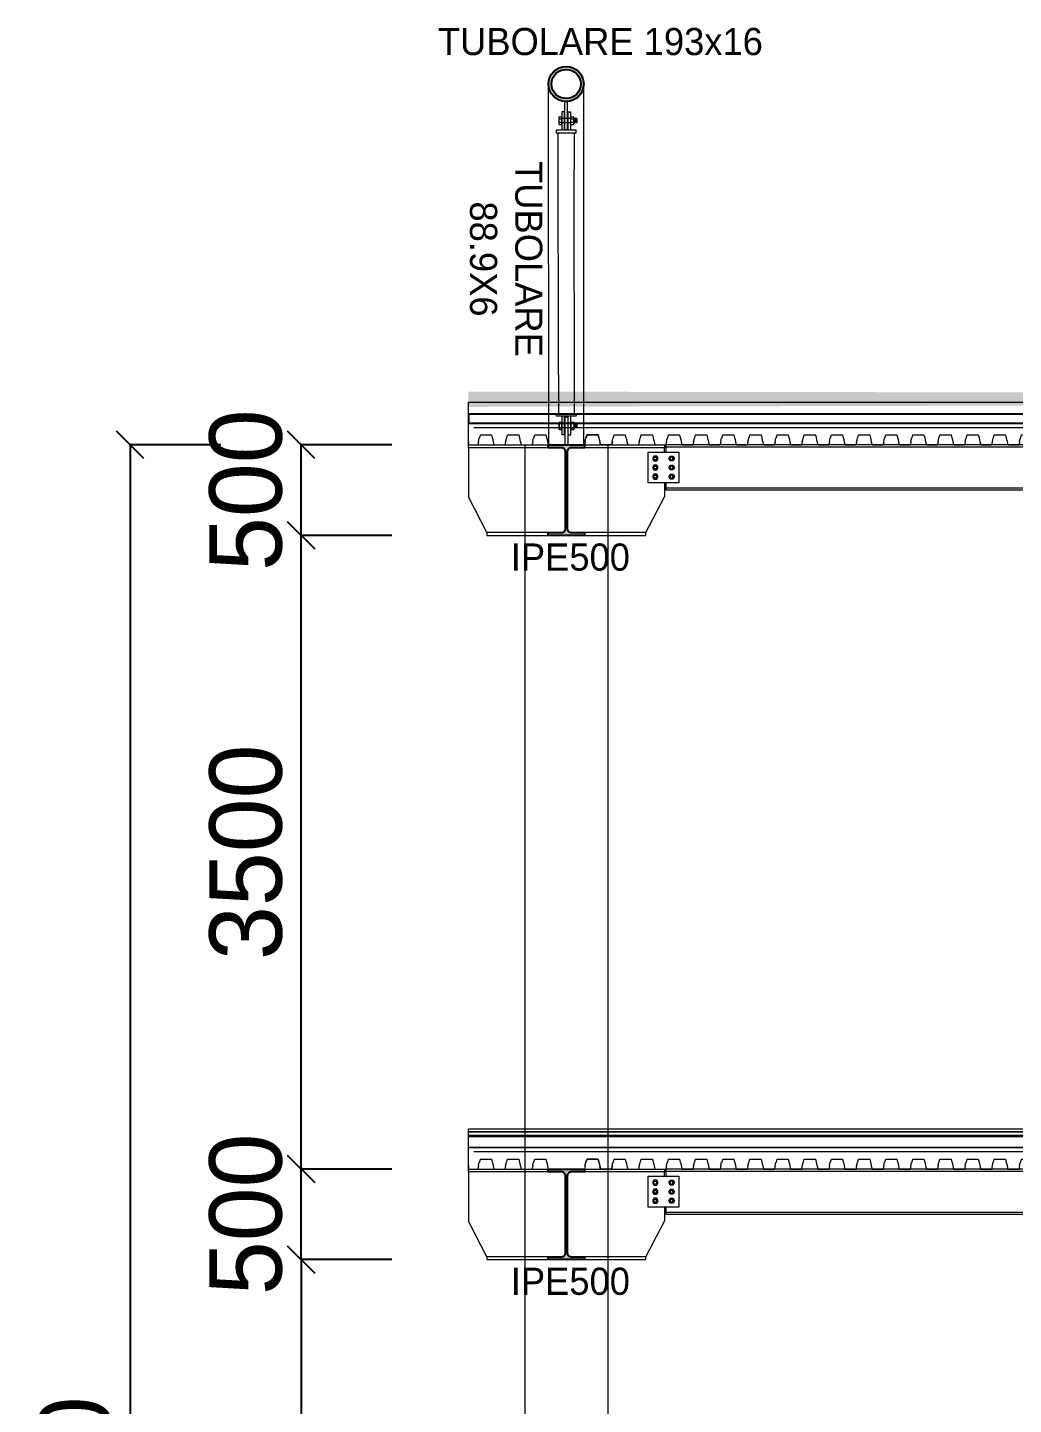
# Model space of a CAD drawing. Header units: millimetres. Extents: x -6949 to 549764, y -83146 to 127128.
# Drawn here: x 262649 to 268094, y 69243 to 76849 of the extents above; entities that cross this region are included whole.
import ezdxf

# ---------------------------------------------------------------- set-up
doc = ezdxf.new("R2010")
doc.units = ezdxf.units.MM
for name, color, linetype, lineweight in [('armatura', 1, 'Continuous', 15), ('bulloni', 5, 'Continuous', 9), ('fonda', 7, 'Continuous', 18), ('Layer4', 7, 'Continuous', 15), ('piastra', 6, 'Continuous', 18), ('S-BEAM', 5, 'Continuous', 18), ('S-COLS', 7, 'Continuous', 18), ('S-FSTN', 7, 'Continuous', 18), ('SEZIONI acciaio - Steel sections', 7, 'Continuous', 25), ('solaio2', 7, 'Continuous', 9)]:
    doc.layers.add(name, color=color, linetype=linetype, lineweight=lineweight)
doc.layers.add('quote', color=7, linetype='Continuous', lineweight=5, true_color=0x383838)
doc.styles.get("Standard").update_dxf_attribs({"font": ''})
doc.styles.get('Standard').set_extended_font_data('Bahnschrift Light')
doc.dimstyles.new('Q 1_150', dxfattribs={"dimtxt": 400, "dimasz": 150, "dimexe": 0.18, "dimexo": 0.0625, "dimgap": 100, "dimtad": 2, "dimdec": 0, "dimzin": 0, "dimdsep": 46, "dimtxsty": 'Standard', "dimblk": 'OBLIQUE', "dimcen": 0, "dimadec": 0, "dimazin": 0, "dimtfac": 1, "dimtdec": 0, "dimtofl": 0, "dimtmove": 1, "dimatfit": 3, "dimfxl": 500, "dimfxlon": 1, "dimtolj": 1, "dimtzin": 0, "dimarcsym": 1})

# ---------------------------------------------------------------- blocks, each defined once
blk = doc.blocks.new('*U391')
at = {"layer": 'bulloni'}
blk.add_lwpolyline([(-15.6, 0), (-7.8, -13.5), (7.8, -13.5), (15.6, 0), (7.8, 13.5), (-7.8, 13.5)], close=True, dxfattribs=at)
for radius in [9, 7.88]:
    blk.add_circle((0, 0), radius, dxfattribs=at)
blk = doc.blocks.new('*U392')
at = {"color": 0, "linetype": 'ByBlock', "lineweight": -2, "transparency": 16777216}
for p in [(0, 0), (0, -50), (0, -100)]:
    blk.add_blockref('*U391', p, dxfattribs=at)
blk = doc.blocks.new('*U389')
at = {"layer": 'bulloni'}
blk.add_lwpolyline([(-15.6, 0), (-7.8, -13.5), (7.8, -13.5), (15.6, 0), (7.8, 13.5), (-7.8, 13.5)], close=True, dxfattribs=at)
for radius in [9, 7.88]:
    blk.add_circle((0, 0), radius, dxfattribs=at)
blk = doc.blocks.new('*U390')
at = {"color": 0, "linetype": 'ByBlock', "lineweight": -2, "transparency": 16777216}
for p in [(0, 0), (0, -50), (0, -100)]:
    blk.add_blockref('*U389', p, dxfattribs=at)
blk = doc.blocks.new('*U451')
at = {"layer": 'bulloni'}
blk.add_lwpolyline([(-15.6, 0), (-7.8, -13.5), (7.8, -13.5), (15.6, 0), (7.8, 13.5), (-7.8, 13.5)], close=True, dxfattribs=at)
for radius in [9, 7.88]:
    blk.add_circle((0, 0), radius, dxfattribs=at)
blk = doc.blocks.new('*U452')
at = {"color": 0, "linetype": 'ByBlock', "lineweight": -2, "transparency": 16777216}
for p in [(0, 0), (0, -50), (0, -100)]:
    blk.add_blockref('*U451', p, dxfattribs=at)
blk = doc.blocks.new('*U449')
at = {"layer": 'bulloni'}
blk.add_lwpolyline([(-15.6, 0), (-7.8, -13.5), (7.8, -13.5), (15.6, 0), (7.8, 13.5), (-7.8, 13.5)], close=True, dxfattribs=at)
for radius in [9, 7.88]:
    blk.add_circle((0, 0), radius, dxfattribs=at)
blk = doc.blocks.new('*U450')
at = {"color": 0, "linetype": 'ByBlock', "lineweight": -2, "transparency": 16777216}
for p in [(0, 0), (0, -50), (0, -100)]:
    blk.add_blockref('*U449', p, dxfattribs=at)
blk = doc.blocks.new('*U489')
at = {"layer": 'Layer4'}
for points in [[(-109.7, 11.3), (-105.8, 27.5), (-44.2, 27.5), (-40.3, 11.3)], [(-35.1, -10), (-33.5, -8.6), (-35.8, 1.1), (-38.2, 10.8), (-40.3, 11.3)], [(35.1, -10), (33.5, -8.6), (35.8, 1.1), (38.2, 10.8), (40.3, 11.3)], [(40.3, 11.3), (44.2, 27.5), (105.8, 27.5), (109.7, 11.3)], [(-35.1, -10), (-30.7, -27.5), (30.7, -27.5), (35.1, -10)]]:
    blk.add_lwpolyline(points, dxfattribs=at)
blk = doc.blocks.new('*U490')
at = {"layer": 'fonda', "color": 0, "linetype": 'ByBlock', "lineweight": -2, "transparency": 16777216}
for p in [(0, 0), (150, 0), (300, 0), (450, 0), (600, 0), (750, 0), (900, 0), (1050, 0), (1200, 0), (1350, 0), (1500, 0), (1650, 0), (1800, 0), (1950, 0), (2100, 0), (2250, 0)]:
    blk.add_blockref('*U489', p, dxfattribs=at)
blk = doc.blocks.new('*U491')
at = {"layer": 'Layer4'}
for points in [[(-109.7, 11.3), (-105.8, 27.5), (-44.2, 27.5), (-40.3, 11.3)], [(-35.1, -10), (-33.5, -8.6), (-35.8, 1.1), (-38.2, 10.8), (-40.3, 11.3)], [(35.1, -10), (33.5, -8.6), (35.8, 1.1), (38.2, 10.8), (40.3, 11.3)], [(40.3, 11.3), (44.2, 27.5), (105.8, 27.5), (109.7, 11.3)], [(-35.1, -10), (-30.7, -27.5), (30.7, -27.5), (35.1, -10)]]:
    blk.add_lwpolyline(points, dxfattribs=at)
blk = doc.blocks.new('*U492')
at = {"layer": 'fonda', "color": 0, "linetype": 'ByBlock', "lineweight": -2, "transparency": 16777216}
for p in [(0, 0), (150, 0), (300, 0), (450, 0), (600, 0), (750, 0), (900, 0), (1050, 0), (1200, 0), (1350, 0), (1500, 0), (1650, 0), (1800, 0), (1950, 0), (2100, 0), (2250, 0)]:
    blk.add_blockref('*U491', p, dxfattribs=at)
blk = doc.blocks.new('_Oblique')
at = {"color": 0, "linetype": 'ByBlock', "lineweight": -2}
blk.add_line((-0.5, -0.5), (0.5, 0.5), dxfattribs=at)
blk = doc.blocks.new('*D1077')
at = {"layer": 'Defpoints', "color": 0, "transparency": 16777216}
for p in [(264160.2, 74043.4), (265083.8, 74043.4), (265083.8, 70543.4)]:
    blk.add_point(p, dxfattribs=at)
at = {"layer": 'quote', "color": 0, "lineweight": -2, "transparency": 16777216}
for p, q in [((264660.2, 74043.4), (264160, 74043.4)), ((264160.2, 70543.4), (264160.2, 74043.4)), ((264660.2, 70543.4), (264160, 70543.4))]:
    blk.add_line(p, q, dxfattribs=at)
at = {"layer": 'quote', "color": 0, "lineweight": -2, "transparency": 16777216, "xscale": 150, "yscale": 150, "zscale": 150}
for p, rotation in [((264160.2, 74043.4), 90), ((264160.2, 70543.4), 270)]:
    blk.add_blockref('_Oblique', p, dxfattribs=dict(at, rotation=rotation))
at = {"layer": 'quote', "color": 0, "transparency": 16777216, "insert": (263855.6, 72293.4), "char_height": 400, "attachment_point": 5, "rotation": 90}
blk.add_mtext('\\A1;3500', dxfattribs=at)
blk = doc.blocks.new('*D1078')
at = {"layer": 'Defpoints', "color": 0, "transparency": 16777216}
for p in [(265185.4, 70043.4), (264160.2, 66540.6), (265083.8, 66540.6)]:
    blk.add_point(p, dxfattribs=at)
at = {"layer": 'quote', "color": 0, "lineweight": -2, "transparency": 16777216}
for p, q in [((264660.2, 70043.4), (264160, 70043.4)), ((264160.2, 70043.4), (264160.2, 66540.6)), ((264660.2, 66540.6), (264160, 66540.6))]:
    blk.add_line(p, q, dxfattribs=at)
at = {"layer": 'quote', "color": 0, "lineweight": -2, "transparency": 16777216, "xscale": 150, "yscale": 150, "zscale": 150}
for p, rotation in [((264160.2, 70043.4), 90), ((264160.2, 66540.6), 270)]:
    blk.add_blockref('_Oblique', p, dxfattribs=dict(at, rotation=rotation))
at = {"layer": 'quote', "color": 0, "transparency": 16777216, "insert": (263855.6, 68292), "char_height": 400, "attachment_point": 5, "rotation": 90}
blk.add_mtext('\\A1;3500', dxfattribs=at)
blk = doc.blocks.new('*D1079')
at = {"layer": 'Defpoints', "color": 0, "transparency": 16777216}
for p in [(264159.8, 74543.4), (265083.8, 74543.4), (265185.4, 74043.4)]:
    blk.add_point(p, dxfattribs=at)
at = {"layer": 'quote', "color": 0, "lineweight": -2, "transparency": 16777216}
for p, q in [((264659.8, 74543.4), (264159.6, 74543.4)), ((264159.8, 74043.4), (264159.8, 74543.4)), ((264659.8, 74043.4), (264159.6, 74043.4))]:
    blk.add_line(p, q, dxfattribs=at)
at = {"layer": 'quote', "color": 0, "lineweight": -2, "transparency": 16777216, "xscale": 150, "yscale": 150, "zscale": 150}
for p, rotation in [((264159.8, 74543.4), 90), ((264159.8, 74043.4), 270)]:
    blk.add_blockref('_Oblique', p, dxfattribs=dict(at, rotation=rotation))
at = {"layer": 'quote', "color": 0, "transparency": 16777216, "insert": (263855.2, 74293.4), "char_height": 400, "attachment_point": 5, "rotation": 90}
blk.add_mtext('\\A1;500', dxfattribs=at)
blk = doc.blocks.new('*D1074')
at = {"layer": 'Defpoints', "color": 0, "transparency": 16777216}
for p in [(264159.8, 70543.4), (265083.8, 70543.4), (265185.4, 70043.4)]:
    blk.add_point(p, dxfattribs=at)
at = {"layer": 'quote', "color": 0, "lineweight": -2, "transparency": 16777216}
for p, q in [((264659.8, 70543.4), (264159.6, 70543.4)), ((264159.8, 70043.4), (264159.8, 70543.4)), ((264659.8, 70043.4), (264159.6, 70043.4))]:
    blk.add_line(p, q, dxfattribs=at)
at = {"layer": 'quote', "color": 0, "lineweight": -2, "transparency": 16777216, "xscale": 150, "yscale": 150, "zscale": 150}
for p, rotation in [((264159.8, 70543.4), 90), ((264159.8, 70043.4), 270)]:
    blk.add_blockref('_Oblique', p, dxfattribs=dict(at, rotation=rotation))
at = {"layer": 'quote', "color": 0, "transparency": 16777216, "insert": (263854.9, 70293.4), "char_height": 400, "attachment_point": 5, "rotation": 90}
blk.add_mtext('\\A1;500', dxfattribs=at)
blk = doc.blocks.new('*U1689')
at = {"layer": 'quote', "true_color": 0xc7c8ca}
h = blk.add_hatch(color=9, dxfattribs=at)
h.dxf.hatch_style = 1
h.paths.add_polyline_path([(100, 500), (38.5, 500), (-100, 500), (-100, 484), (-26.1, 484, -0.414214), (-5.1, 463), (-5.1, 37, -0.414214), (-26.1, 16), (-100, 16), (-100, 0), (100, 0), (100, 16), (26.1, 16, -0.414214), (5.1, 37), (5.1, 463, -0.414214), (26.1, 484), (100, 484)])
blk = doc.blocks.new('*U1690')
at = {"layer": 'quote', "color": 0, "linetype": 'ByBlock', "lineweight": -2, "transparency": 16777216}
for p in [(0, 0), (0, -4000)]:
    blk.add_blockref('*U1689', p, dxfattribs=at)
blk = doc.blocks.new('*D2183')
at = {"layer": 'Defpoints', "color": 0, "transparency": 16777216}
for p in [(265083.8, 74543.4), (263215.6, 62543.4), (264410.1, 62543.4)]:
    blk.add_point(p, dxfattribs=at)
at = {"layer": 'quote', "color": 0, "lineweight": -2, "transparency": 16777216}
for p, q in [((263715.6, 74543.4), (263215.4, 74543.4)), ((263215.6, 74543.4), (263215.6, 62543.4)), ((263715.6, 62543.4), (263215.4, 62543.4))]:
    blk.add_line(p, q, dxfattribs=at)
at = {"layer": 'quote', "color": 0, "lineweight": -2, "transparency": 16777216, "xscale": 150, "yscale": 150, "zscale": 150}
for p, rotation in [((263215.6, 74543.4), 90), ((263215.6, 62543.4), 270)]:
    blk.add_blockref('_Oblique', p, dxfattribs=dict(at, rotation=rotation))
at = {"layer": 'quote', "color": 0, "transparency": 16777216, "insert": (262911, 68543.4), "char_height": 400, "attachment_point": 5, "rotation": 90}
blk.add_mtext('\\A1;12000', dxfattribs=at)

msp = doc.modelspace()

# ---------------------------------------------------------------- hatches: boundary and pattern name
at = {"lineweight": 9}
h = msp.add_hatch(dxfattribs=at)
h.set_pattern_fill('GRAVEL', color=0, scale=2)
h.set_pattern_definition([(228.0127875, (-37933.751, 50.8), (-406.40000003, -457.19999997), [6.834429, -676.609673]), (184.969741, (-37938.323, 45.72), (609.599999759, 50.800002894), [11.728094, -1161.080978]), (132.5104471, (-37950.007, 44.704), (508.000000215, -558.799999805), [8.26963, -818.694456]), (267.273689, (-37969.819, 32.004), (50.800000106, 1015.999999995), [10.68009, -1057.3287485]), (292.8336542, (-37970.327, 21.336), (-254.000000021, 609.599999991), [10.472674, -1036.796155]), (357.273689, (-37966.263, 11.684), (-1015.999999995, 50.800000106), [10.68009, -1057.3287485]), (37.6942405, (-37955.595, 11.176), (-660.399999971, -508.000000038), [14.123873, -1398.262306]), (72.2553284, (-37944.419, 19.812), (355.600000096, 1117.59999997), [13.33439, -1320.105132]), (121.4295656, (-37940.355, 32.512), (-406.400000058, 660.399999965), [10.71626, -1060.910914]), (175.2363583, (-37945.943, 41.656), (558.79999999, -50.80000009), [12.234266, -599.478739]), (222.3974378, (-37958.135, 42.672), (-609.5999999805, -558.800000021), [15.821558, -1566.33545]), (138.8140748, (-37919.527, 31.496), (-355.59999998, 304.800000025), [5.400091, -534.6113165]), (171.4692344, (-37923.591, 35.052), (660.400000018, -101.599999885), [10.27364, -1017.09278]), (225, (-37933.75, 36.576), (-7e-15, -50.8), [7.184187, -64.657862]), (203.1985905, (-37937.307, 42.672), (254, 101.59999998), [3.868826, -383.012447]), (291.8014095, (-37940.863, 41.148), (-50.8, 152.4), [5.471312, -268.09506]), (30.9637565, (-37938.831, 36.068), (152.4, 101.6), [8.886393, -287.325963]), (161.565051, (-37931.211, 40.64), (101.6, -50.8), [6.425743, -154.217962]), (16.3895403, (-37970.327, 41.148), (508, 152.4), [9.00176, -891.1765335]), (70.346176, (-37961.691, 43.688), (-203.20000002, -558.799999993), [7.551979, -747.6443136]), (293.1985905, (-37931.211, 50.8), (-101.59999998, 254.00000001), [7.737602, -379.143672]), (343.6104597, (-37928.163, 43.688), (-508.00000001, 152.399999964), [9.00176, -891.1765335]), (339.4439548, (-37970.327, 9.652), (-254, 101.6), [8.680704, -425.354686]), (294.7751406, (-37962.199, 6.604), (-254.000000302, 558.799999863), [7.273442, -720.071868]), (66.8014095, (-37930.703, 0), (101.59999998, 254), [7.737602, -379.143672]), (17.3540246, (-37927.655, 7.112), (-660.399999987, -203.200000043), [8.515655, -843.04752]), (69.4439548, (-37955.595, 0), (-101.6, -254), [4.340352, -429.695038]), (101.3099325, (-37933.751, 0), (-50.8, 203.2), [2.590292, -256.439899]), (165.9637565, (-37934.259, 2.54), (152.4, -50.8), [10.472674, -198.981092]), (186.009006, (-37944.419, 5.08), (507.999999997, 50.800000027), [9.70534, -960.827297]), (303.6900675, (-37938.831, 31.496), (-50.8, 101.6), [7.326478, -175.835527]), (353.1572266, (-37934.767, 25.4), (863.600000005, -101.599999955), [12.791135, -1266.320181]), (60.9453959, (-37922.067, 23.876), (-203.200000006, -355.6), [5.230165, -517.787846]), (90, (-37919.527, 28.45), (-50.8, 50.8), [3.048, -47.752]), (120.2564372, (-37945.435, 6.604), (203.199999975, -355.600000014), [7.057339, -698.6788155]), (48.0127875, (-37948.991, 12.7), (406.400000034, 457.19999997), [13.668858, -669.775244]), (0, (-37939.847, 22.86), (50.8, 50.8), [13.208, -37.592]), (325.3048465, (-37926.639, 22.86), (508.000000192, -355.599999725), [8.032191, -795.1863345]), (254.054604, (-37920.035, 18.288), (-50.8, -203.2), [7.396582, -362.433001]), (207.64597536, (-37922.067, 11.176), (-965.200000035, -507.999999933), [12.042902, -1192.2492885]), (175.42607874, (-37932.735, 5.588), (-660.4, 50.8), [12.740589, -1261.316929])])
h.paths.add_polyline_path([(266165.8, 74834.2), (266165.8, 74779.5), (273665.8, 74779.5), (273665.8, 74834.2)])
at = {"layer": 'fonda', "true_color": 0xc7c8ca}
h = msp.add_hatch(dxfattribs=at)
h.set_pattern_fill('GRAVEL', color=9, scale=2)
h.set_pattern_definition([(228.0127875, (-43933.751, 50.8), (-406.40000003, -457.19999997), [6.834429, -676.609673]), (184.969741, (-43938.323, 45.72), (609.599999759, 50.800002894), [11.728094, -1161.080978]), (132.5104471, (-43950.007, 44.704), (508.000000215, -558.799999805), [8.26963, -818.694456]), (267.273689, (-43969.819, 32.004), (50.800000106, 1015.999999995), [10.68009, -1057.3287485]), (292.8336542, (-43970.327, 21.336), (-254.000000021, 609.599999991), [10.472674, -1036.796155]), (357.273689, (-43966.263, 11.684), (-1015.999999995, 50.800000106), [10.68009, -1057.3287485]), (37.6942405, (-43955.595, 11.176), (-660.399999971, -508.000000038), [14.123873, -1398.262306]), (72.2553284, (-43944.419, 19.812), (355.600000096, 1117.59999997), [13.33439, -1320.105132]), (121.4295656, (-43940.355, 32.512), (-406.400000058, 660.399999965), [10.71626, -1060.910914]), (175.2363583, (-43945.943, 41.656), (558.79999999, -50.80000009), [12.234266, -599.478739]), (222.3974378, (-43958.135, 42.672), (-609.5999999805, -558.800000021), [15.821558, -1566.33545]), (138.8140748, (-43919.527, 31.496), (-355.59999998, 304.800000025), [5.400091, -534.6113165]), (171.4692344, (-43923.591, 35.052), (660.400000018, -101.599999885), [10.27364, -1017.09278]), (225, (-43933.75, 36.576), (-7e-15, -50.8), [7.184187, -64.657862]), (203.1985905, (-43937.307, 42.672), (254, 101.59999998), [3.868826, -383.012447]), (291.8014095, (-43940.863, 41.148), (-50.8, 152.4), [5.471312, -268.09506]), (30.9637565, (-43938.831, 36.068), (152.4, 101.6), [8.886393, -287.325963]), (161.565051, (-43931.211, 40.64), (101.6, -50.8), [6.425743, -154.217962]), (16.3895403, (-43970.327, 41.148), (508, 152.4), [9.00176, -891.1765335]), (70.346176, (-43961.691, 43.688), (-203.20000002, -558.799999993), [7.551979, -747.6443136]), (293.1985905, (-43931.211, 50.8), (-101.59999998, 254.00000001), [7.737602, -379.143672]), (343.6104597, (-43928.163, 43.688), (-508.00000001, 152.399999964), [9.00176, -891.1765335]), (339.4439548, (-43970.327, 9.652), (-254, 101.6), [8.680704, -425.354686]), (294.7751406, (-43962.199, 6.604), (-254.000000302, 558.799999863), [7.273442, -720.071868]), (66.8014095, (-43930.703, 0), (101.59999998, 254), [7.737602, -379.143672]), (17.3540246, (-43927.655, 7.112), (-660.399999987, -203.200000043), [8.515655, -843.04752]), (69.4439548, (-43955.595, 0), (-101.6, -254), [4.340352, -429.695038]), (101.3099325, (-43933.751, 0), (-50.8, 203.2), [2.590292, -256.439899]), (165.9637565, (-43934.259, 2.54), (152.4, -50.8), [10.472674, -198.981092]), (186.009006, (-43944.419, 5.08), (507.999999997, 50.800000027), [9.70534, -960.827297]), (303.6900675, (-43938.831, 31.496), (-50.8, 101.6), [7.326478, -175.835527]), (353.1572266, (-43934.767, 25.4), (863.600000005, -101.599999955), [12.791135, -1266.320181]), (60.9453959, (-43922.067, 23.876), (-203.200000006, -355.6), [5.230165, -517.787846]), (90, (-43919.527, 28.45), (-50.8, 50.8), [3.048, -47.752]), (120.2564372, (-43945.435, 6.604), (203.199999975, -355.600000014), [7.057339, -698.6788155]), (48.0127875, (-43948.991, 12.7), (406.400000034, 457.19999997), [13.668858, -669.775244]), (0, (-43939.847, 22.86), (50.8, 50.8), [13.208, -37.592]), (325.3048465, (-43926.639, 22.86), (508.000000192, -355.599999725), [8.032191, -795.1863345]), (254.054604, (-43920.035, 18.288), (-50.8, -203.2), [7.396582, -362.433001]), (207.64597536, (-43922.067, 11.176), (-965.200000035, -507.999999933), [12.042902, -1192.2492885]), (175.42607874, (-43932.735, 5.588), (-660.4, 50.8), [12.740589, -1261.316929])])
h.paths.add_polyline_path([(265083.8, 74837.7), (265083.8, 74783), (267665.8, 74779.5), (267665.8, 74834.2)])
at = {"layer": 'quote', "true_color": 0xc7c8ca}
h = msp.add_hatch(color=9, dxfattribs=at)
h.dxf.hatch_style = 1
h.paths.add_polyline_path([(265704.3, 76536.8, 1), (265542.6, 76536.8, 1)], flags=16)
h.paths.add_polyline_path([(265526.6, 76538.3), (265526.6, 76535.1, 0.988899), (265720.2, 76536.3), (265720.2, 76537.3, 0.989475)])
at = {"layer": 'S-FSTN', "true_color": 0xc7c8ca}
h = msp.add_hatch(dxfattribs=at)
h.set_pattern_fill('GRAVEL', color=9, scale=2.8, angle=53)
h.paths.add_polyline_path([(282624.8, 74793.4), (300165.1, 74753.4), (300763.1, 74753.4), (300763.1, 74813.4), (265083.2, 74813.4), (265083.9, 74753.4)])

# ---------------------------------------------------------------- linework, layer by layer
msp.add_line((300165.8, 74713.4), (265083.8, 74713.4))
at = {"color": 0, "lineweight": 9}
for points in [[(265083.8, 74779.5), (303665.8, 74779.5), (303665.8, 74713.4), (265083.8, 74713.4)], [(265083.8, 70764.8), (303665.8, 70764.8), (303665.8, 70748.4), (265083.8, 70748.4)], [(265083.8, 70748.4), (303665.8, 70748.4), (303665.8, 70728.4), (265083.8, 70728.4)]]:
    msp.add_lwpolyline(points, close=True, dxfattribs=at)
msp.add_lwpolyline([(303665.8, 74713.4), (265083.8, 74713.4), (265083.8, 74663.4), (303665.8, 74663.4)], close=True)
msp.add_lwpolyline([(265619.8, 74543.4), (265629.8, 74543.4)])
msp.add_lwpolyline([(265083.8, 70663.4), (265083.8, 70723.4), (303665.8, 70723.4), (303665.8, 70663.4), (265083.8, 70663.4)], dxfattribs=at)
at = {"layer": 'armatura'}
for points in [[(265113.8, 74640.4), (303644.1, 74640.4)], [(265113.8, 70640.4), (303644.1, 70640.4)]]:
    msp.add_lwpolyline(points, dxfattribs=at)
at = {"layer": 'bulloni'}
for p, q in [((265583.1, 76352.7), (265584.7, 76355.2)), ((265583.1, 76352.7), (265583.1, 76316.2)), ((265583.1, 76316.2), (265584.7, 76313.7)), ((265584.7, 76355.2), (265597.4, 76355.2)), ((265584.7, 76344.8), (265597.4, 76344.8)), ((265597.4, 76324), (265584.7, 76324)), ((265584.7, 76313.7), (265597.4, 76313.7)), ((265597.4, 76355.2), (265597.4, 76313.7)), ((265597.4, 76351.1), (265598.1, 76351.1)), ((265597.4, 76317.8), (265598.1, 76317.8)), ((265598.1, 76351.1), (265598.1, 76317.8)), ((265647.4, 76346.4), (265599.4, 76346.4)), ((265647.4, 76322.4), (265599.4, 76322.4)), ((265647.4, 76352.7), (265649.1, 76355.2)), ((265647.4, 76352.7), (265647.4, 76316.2)), ((265647.4, 76316.2), (265649.1, 76313.7)), ((265649.1, 76355.2), (265664.7, 76355.2)), ((265649.1, 76344.8), (265664.7, 76344.8)), ((265664.7, 76324), (265649.1, 76324)), ((265649.1, 76313.7), (265664.7, 76313.7)), ((265666.4, 76352.7), (265664.7, 76355.2)), ((265666.4, 76316.2), (265664.7, 76313.7)), ((265666.4, 76352.7), (265666.4, 76316.2)), ((265681.7, 76346.4), (265666.4, 76346.4)), ((265681.7, 76322.4), (265666.4, 76322.4)), ((265669, 76325.8), (265668, 76343.1)), ((265672.2, 76327.8), (265671.4, 76341.1)), ((265675.6, 76325.8), (265674.7, 76343.1)), ((265678.9, 76327.8), (265678.1, 76341.1)), ((265681.7, 76346.4), (265683.1, 76345.1)), ((265681.7, 76346.4), (265681.7, 76322.4)), ((265683.1, 76323.8), (265681.7, 76322.4)), ((265683.1, 76345.1), (265683.1, 76323.8)), ((265584.5, 74667.2), (265586.1, 74669.7)), ((265584.5, 74630.6), (265584.5, 74667.2)), ((265584.5, 74630.6), (265586.1, 74628.1)), ((265586.1, 74669.7), (265598.8, 74669.7)), ((265598.8, 74659.3), (265586.1, 74659.3)), ((265586.1, 74638.5), (265598.8, 74638.5)), ((265586.1, 74628.1), (265598.8, 74628.1)), ((265598.8, 74628.1), (265598.8, 74669.7)), ((265598.8, 74665.6), (265599.5, 74665.6)), ((265598.8, 74632.2), (265599.5, 74632.2)), ((265599.5, 74632.2), (265599.5, 74665.6)), ((265648.8, 74660.9), (265600.8, 74660.9)), ((265648.8, 74636.9), (265600.8, 74636.9)), ((265648.8, 74667.2), (265650.5, 74669.7)), ((265648.8, 74630.6), (265648.8, 74667.2)), ((265648.8, 74630.6), (265650.5, 74628.1)), ((265650.5, 74669.7), (265666.1, 74669.7)), ((265666.1, 74659.3), (265650.5, 74659.3)), ((265650.5, 74638.5), (265666.1, 74638.5)), ((265650.5, 74628.1), (265666.1, 74628.1)), ((265667.8, 74667.2), (265666.1, 74669.7)), ((265667.8, 74630.6), (265666.1, 74628.1)), ((265667.8, 74630.6), (265667.8, 74667.2)), ((265683.1, 74660.9), (265667.8, 74660.9)), ((265683.1, 74636.9), (265667.8, 74636.9)), ((265670.4, 74657.6), (265669.4, 74640.2)), ((265673.6, 74655.6), (265672.8, 74642.2)), ((265677, 74657.6), (265676.1, 74640.2)), ((265680.3, 74655.6), (265679.5, 74642.2)), ((265683.1, 74636.9), (265683.1, 74660.9)), ((265684.5, 74638.2), (265684.5, 74659.6))]:
    msp.add_line(p, q, dxfattribs=at)
for centre, radius, start, end in [((265592, 76350), 8.9, 144.26215, 215.73785), ((265616.1, 76334.4), 33.1, 161.68582, 198.31418), ((265592, 76318.8), 8.9, 144.26215, 215.73785), ((265599.4, 76347.8), 1.33, 180, 270), ((265599.4, 76321.1), 1.33, 90, 180), ((265656.3, 76350), 8.9, 144.26215, 215.73785), ((265680.5, 76334.4), 33.1, 161.68582, 198.31418), ((265656.3, 76318.8), 8.9, 144.26215, 215.73785), ((265657.5, 76350), 8.9, 324.26215, 35.73785), ((265633.3, 76334.4), 33.1, 341.68582, 18.31418), ((265657.5, 76318.8), 8.9, 324.26215, 35.73785), ((265593.4, 74664.5), 8.9, 144.26215, 215.73785), ((265617.5, 74648.9), 33.1, 161.68582, 198.31418), ((265593.4, 74633.3), 8.9, 144.26215, 215.73785), ((265600.8, 74662.2), 1.33, 180, 270), ((265600.8, 74635.6), 1.33, 90, 180), ((265657.7, 74664.5), 8.9, 144.26215, 215.73785), ((265681.9, 74648.9), 33.1, 161.68582, 198.31418), ((265657.7, 74633.3), 8.9, 144.26215, 215.73785), ((265658.9, 74664.5), 8.9, 324.26215, 35.73785), ((265634.7, 74648.9), 33.1, 341.68582, 18.31418), ((265658.9, 74633.3), 8.9, 324.26215, 35.73785)]:
    msp.add_arc(centre, radius, start, end, dxfattribs=at)
at = {"layer": 'Layer4'}
for points in [[(265083.8, 74561), (265083.8, 74543.4), (265136.3, 74543.4), (265140.6, 74561)], [(265140.6, 74561), (265139, 74562.3), (265141.4, 74572), (265143.8, 74581.7), (265145.8, 74582.2)], [(265145.8, 74582.2), (265149.8, 74598.4), (265211.3, 74598.4), (265215.3, 74582.2)], [(265145.8, 74582.2), (265149.8, 74598.4), (265211.3, 74598.4), (265215.3, 74582.2)], [(265220.5, 74561), (265222.1, 74562.3), (265219.7, 74572), (265217.3, 74581.7), (265215.3, 74582.2)], [(265220.5, 74561), (265224.8, 74543.4), (265286.3, 74543.4), (265290.6, 74561)], [(265290.6, 74561), (265289, 74562.3), (265291.4, 74572), (265293.8, 74581.7), (265295.8, 74582.2)], [(265295.8, 74582.2), (265299.8, 74598.4), (265361.3, 74598.4), (265365.3, 74582.2)], [(265295.8, 74582.2), (265299.8, 74598.4), (265361.3, 74598.4), (265365.3, 74582.2)], [(265370.5, 74561), (265372.1, 74562.3), (265369.7, 74572), (265367.3, 74581.7), (265365.3, 74582.2)], [(265370.5, 74561), (265374.8, 74543.4), (265436.3, 74543.4), (265440.6, 74561)], [(265370.5, 74561), (265374.8, 74543.4), (265436.3, 74543.4), (265440.6, 74561)], [(265440.6, 74561), (265439, 74562.3), (265441.4, 74572), (265443.8, 74581.7), (265445.8, 74582.2)], [(265440.6, 74561), (265439, 74562.3), (265441.4, 74572), (265443.8, 74581.7), (265445.8, 74582.2)], [(265445.8, 74582.2), (265449.8, 74598.4), (265511.3, 74598.4), (265515.3, 74582.2)], [(265445.8, 74582.2), (265449.8, 74598.4), (265511.3, 74598.4), (265515.3, 74582.2)], [(265520.5, 74561), (265522.1, 74562.3), (265519.7, 74572), (265517.3, 74581.7), (265515.3, 74582.2)], [(265520.5, 74561), (265524.8, 74543.4), (265586.3, 74543.4), (265586.3, 74543.4)], [(265729.1, 74561), (265724.8, 74543.4), (265663.3, 74543.4), (265663.3, 74543.4)], [(265729.1, 74561), (265727.5, 74562.3), (265729.9, 74572), (265732.3, 74581.7), (265734.3, 74582.2)], [(265803.8, 74582.2), (265799.8, 74598.4), (265738.3, 74598.4), (265734.3, 74582.2)], [(265809, 74561), (265810.6, 74562.3), (265808.2, 74572), (265805.8, 74581.7), (265803.8, 74582.2)], [(265879.1, 74561), (265874.8, 74543.4), (265813.3, 74543.4), (265809, 74561)], [(265140.6, 70561), (265139, 70562.3), (265141.4, 70572), (265143.8, 70581.7), (265145.8, 70582.2)], [(265145.8, 70582.2), (265149.8, 70598.4), (265211.3, 70598.4), (265215.3, 70582.2)], [(265145.8, 70582.2), (265149.8, 70598.4), (265211.3, 70598.4), (265215.3, 70582.2)], [(265220.5, 70561), (265222.1, 70562.3), (265219.7, 70572), (265217.3, 70581.7), (265215.3, 70582.2)], [(265290.6, 70561), (265289, 70562.3), (265291.4, 70572), (265293.8, 70581.7), (265295.8, 70582.2)], [(265295.8, 70582.2), (265299.8, 70598.4), (265361.3, 70598.4), (265365.3, 70582.2)], [(265295.8, 70582.2), (265299.8, 70598.4), (265361.3, 70598.4), (265365.3, 70582.2)], [(265370.5, 70561), (265372.1, 70562.3), (265369.7, 70572), (265367.3, 70581.7), (265365.3, 70582.2)], [(265440.6, 70561), (265439, 70562.3), (265441.4, 70572), (265443.8, 70581.7), (265445.8, 70582.2)], [(265440.6, 70561), (265439, 70562.3), (265441.4, 70572), (265443.8, 70581.7), (265445.8, 70582.2)], [(265445.8, 70582.2), (265449.8, 70598.4), (265511.3, 70598.4), (265515.3, 70582.2)], [(265445.8, 70582.2), (265449.8, 70598.4), (265511.3, 70598.4), (265515.3, 70582.2)], [(265520.5, 70561), (265522.1, 70562.3), (265519.7, 70572), (265517.3, 70581.7), (265515.3, 70582.2)], [(265729.1, 70561), (265727.5, 70562.3), (265729.9, 70572), (265732.3, 70581.7), (265734.3, 70582.2)], [(265803.8, 70582.2), (265799.8, 70598.4), (265738.3, 70598.4), (265734.3, 70582.2)], [(265809, 70561), (265810.6, 70562.3), (265808.2, 70572), (265805.8, 70581.7), (265803.8, 70582.2)], [(265083.8, 70561), (265083.8, 70543.4), (265136.3, 70543.4), (265140.6, 70561)], [(265220.5, 70561), (265224.8, 70543.4), (265286.3, 70543.4), (265290.6, 70561)], [(265370.5, 70561), (265374.8, 70543.4), (265436.3, 70543.4), (265440.6, 70561)], [(265370.5, 70561), (265374.8, 70543.4), (265436.3, 70543.4), (265440.6, 70561)], [(265520.5, 70561), (265524.8, 70543.4), (265586.3, 70543.4), (265586.3, 70543.4)], [(265729.1, 70561), (265724.8, 70543.4), (265663.3, 70543.4), (265663.3, 70543.4)], [(265879.1, 70561), (265874.8, 70543.4), (265813.3, 70543.4), (265809, 70561)]]:
    msp.add_lwpolyline(points, dxfattribs=at)
at = {"layer": 'piastra'}
for p, q in [((265083.8, 74527.4), (265083.8, 74503.4)), ((265083.8, 74503.4), (265083.8, 74256.1)), ((266165.8, 74503.4), (266165.8, 74527.4)), ((266165.8, 74333.4), (266165.8, 74256.1)), ((265185.4, 74059.4), (265083.8, 74256.1)), ((266064.2, 74059.4), (266165.8, 74256.1)), ((265083.8, 70527.4), (265083.8, 70503.4)), ((265083.8, 70503.4), (265083.8, 70256.1)), ((266165.8, 70503.4), (266165.8, 70527.4)), ((266165.8, 70333.4), (266165.8, 70256.1)), ((265185.4, 70059.4), (265083.8, 70256.1)), ((266064.2, 70059.4), (266165.8, 70256.1))]:
    msp.add_line(p, q, dxfattribs=at)
for points in [[(265615.4, 76285), (265615.4, 76439.9)], [(265615.4, 76439.9), (265631.4, 76439.9)], [(265631.4, 76285), (265631.4, 76439.9)], [(265613.4, 76383.8), (265599.4, 76383.8), (265599.4, 76281.8)], [(265613.4, 76383.9), (265613.4, 76383.9), (265613.4, 76281.8)], [(265633.4, 76383.9), (265633.4, 76383.9), (265633.4, 76281.8)], [(265633.4, 76383.8), (265647.4, 76383.8), (265647.4, 76281.8)], [(265615.4, 76285), (265631.4, 76285)], [(265614.8, 74599.5), (265600.8, 74599.5), (265600.8, 74701.6)], [(265614.8, 74599.4), (265614.8, 74599.4), (265614.8, 74701.6)], [(265616.8, 74698.4), (265616.8, 74543.4)], [(265616.8, 74698.4), (265632.8, 74698.4)], [(265632.8, 74698.4), (265632.8, 74543.4)], [(265634.8, 74599.4), (265634.8, 74599.4), (265634.8, 74701.6)], [(265634.8, 74599.5), (265648.8, 74599.5), (265648.8, 74701.6)], [(265598.7, 74527.4), (265083.8, 74527.4), (265083.8, 74543.4), (266165.8, 74543.4), (266165.8, 74527.4), (265650.9, 74527.4)], [(265616.8, 74543.4), (265632.8, 74543.4)], [(265598.7, 74059.4), (265185.4, 74059.4), (265185.4, 74043.4), (266064.2, 74043.4), (266064.2, 74059.4), (265650.9, 74059.4)], [(265598.7, 70527.4), (265083.8, 70527.4), (265083.8, 70543.4), (266165.8, 70543.4), (266165.8, 70527.4), (265650.9, 70527.4)], [(265598.7, 70059.4), (265185.4, 70059.4), (265185.4, 70043.4), (266064.2, 70043.4), (266064.2, 70059.4), (265650.9, 70059.4)]]:
    msp.add_lwpolyline(points, dxfattribs=at)
for points in [[(265569, 76281.8), (265569, 76267.8), (265677.9, 76267.8), (265677.9, 76281.8)], [(265570.4, 74701.6), (265570.4, 74715.6), (265679.3, 74715.6), (265679.3, 74701.6)], [(266075.8, 74503.4), (266245.8, 74503.4), (266245.8, 74333.4), (266075.8, 74333.4)], [(266075.8, 70503.4), (266245.8, 70503.4), (266245.8, 70333.4), (266075.8, 70333.4)]]:
    msp.add_lwpolyline(points, close=True, dxfattribs=at)
at = {"layer": 'S-BEAM'}
for p, q in [((265527.7, 74543.4), (265526.6, 76538.3)), ((265720.2, 74543.4), (265720.2, 76537.3)), ((272573.8, 74543.4), (266175.8, 74543.4)), ((266175.8, 74503.4), (266175.8, 74543.4)), ((272573.8, 74530.9), (266175.8, 74530.9)), ((266175.8, 74293.4), (266175.8, 74333.4)), ((266175.8, 74305.9), (272573.8, 74305.9)), ((272573.8, 74293.4), (266175.8, 74293.4)), ((272573.8, 70543.4), (266175.8, 70543.4)), ((266175.8, 70503.4), (266175.8, 70543.4)), ((272573.8, 70530.9), (266175.8, 70530.9)), ((266175.8, 70293.4), (266175.8, 70333.4)), ((266175.8, 70305.9), (272573.8, 70305.9)), ((272573.8, 70293.4), (266175.8, 70293.4))]:
    msp.add_line(p, q, dxfattribs=at)
for points in [[(265579, 76267.8), (265667.9, 76267.8), (265667.9, 76065.5)], [(265580.4, 74931.3), (265579, 76267.8)], [(265580.4, 74715.6), (265669.3, 74715.6), (265667.9, 76065.5)], [(265580.4, 74931.3), (265580.4, 74715.6)], [(265441.4, 74572), (265443.8, 74581.7)], [(265808.2, 74572), (265805.8, 74581.7)], [(265441.4, 70572), (265443.8, 70581.7)], [(265808.2, 70572), (265805.8, 70581.7)]]:
    msp.add_lwpolyline(points, dxfattribs=at)
at = {"layer": 'S-COLS'}
msp.add_lwpolyline([(265396.3, 74543.4), (265853.3, 74543.4), (265853.3, 62543.4), (265396.3, 62543.4)], close=True, dxfattribs=at)
at = {"layer": 'SEZIONI acciaio - Steel sections'}
for points in [[(265524.8, 74543.4), (265724.8, 74543.4), (265724.8, 74527.4), (265650.9, 74527.4, 0.414214), (265629.9, 74506.4), (265629.9, 74080.4, 0.414214), (265650.9, 74059.4), (265724.8, 74059.4), (265724.8, 74043.4), (265524.8, 74043.4), (265524.8, 74059.4), (265598.7, 74059.4, 0.414214), (265619.7, 74080.4), (265619.7, 74506.4, 0.414214), (265598.7, 74527.4), (265524.8, 74527.4)], [(265524.8, 70543.4), (265724.8, 70543.4), (265724.8, 70527.4), (265650.9, 70527.4, 0.414214), (265629.9, 70506.4), (265629.9, 70080.4, 0.414214), (265650.9, 70059.4), (265724.8, 70059.4), (265724.8, 70043.4), (265524.8, 70043.4), (265524.8, 70059.4), (265598.7, 70059.4, 0.414214), (265619.7, 70080.4), (265619.7, 70506.4, 0.414214), (265598.7, 70527.4), (265524.8, 70527.4)]]:
    msp.add_lwpolyline(points, format="xyb", close=True, dxfattribs=at)
for radius in [96.8, 80.8]:
    msp.add_circle((265623.4, 76536.8), radius, dxfattribs=at)
at = {"layer": 'solaio2'}
for points in [[(265083.8, 74543.4), (265083.8, 74663.4), (303665.8, 74663.4), (303665.8, 74561), (303665.8, 74543.4), (303613.3, 74543.4), (303609, 74561)], [(265083.8, 70543.4), (265083.8, 70663.4), (274665.8, 70663.4)]]:
    msp.add_lwpolyline(points, dxfattribs=at)

# ---------------------------------------------------------------- block references
for name, p in [('*U452', (266115.8, 74468.4)), ('*U392', (266115.8, 70468.4))]:
    msp.add_blockref(name, p)
at = {"xscale": -1}
for name, p in [('*U450', (266205.8, 74468.4)), ('*U390', (266205.8, 70468.4))]:
    msp.add_blockref(name, p, dxfattribs=at)
at = {"layer": 'fonda'}
for name, p in [('*U492', (265844.1, 74570.9)), ('*U490', (265844.1, 70570.9))]:
    msp.add_blockref(name, p, dxfattribs=at)
at = {"layer": 'quote'}
msp.add_blockref('*U1690', (265624.8, 74043.4), dxfattribs=at)

# ---------------------------------------------------------------- texts
at = {"layer": 'quote', "char_height": 150, "attachment_point": 1}
for s, width, insert in [('TUBOLARE 193x16', 2404.483, (264915, 76846.4)), ('IPE500', 854.219, (265317.8, 73998.8)), ('IPE500', 854.219, (265317.8, 69998.8))]:
    msp.add_mtext_dynamic_manual_height_columns(s, width=width, gutter_width=1, heights=[0], dxfattribs=dict(at, insert=insert))
at = {"layer": 'quote', "insert": (265492.4, 75997.4), "char_height": 150, "attachment_point": 1, "rotation": 270}
msp.add_mtext_dynamic_manual_height_columns('\\pxqc;TUBOLARE 88.9X6', width=854.219, gutter_width=1, heights=[0], dxfattribs=at)

# ---------------------------------------------------------------- dimensions: what is measured, and where the dimension line sits
at = {"layer": 'quote'}
for base, p1, p2, picture, middle in [((264159.8, 74543.4), (265185.4, 74043.4), (265083.8, 74543.4), '*D1079', (264159.8, 74293.4)), ((264159.8, 70543.4), (265185.4, 70043.4), (265083.8, 70543.4), '*D1074', (264159.4, 70293.4))]:
    dim = msp.add_linear_dim(base=base, p1=p1, p2=p2, angle=90, dimstyle='Q 1_150', dxfattribs=at)
    dim.commit()
    dim.dimension.update_dxf_attribs({"geometry": picture, "text_midpoint": middle, "dimtype": 160})
dim = msp.add_linear_dim(base=(263215.6, 62543.4), p1=(265083.8, 74543.4), p2=(264410.1, 62543.4), angle=90, dimstyle='Q 1_150', dxfattribs=at)
dim.commit()
dim.dimension.update_dxf_attribs({"geometry": '*D2183', "text_midpoint": (262911, 68543.4)})
dim = msp.add_aligned_dim(p1=(265083.8, 70543.4), p2=(265083.8, 74043.4), distance=923.6, dimstyle='Q 1_150', dxfattribs=at)
dim.commit()
dim.dimension.update_dxf_attribs({"geometry": '*D1077', "text_midpoint": (263855.6, 72293.4)})
dim = msp.add_linear_dim(base=(264160.2, 66540.6), p1=(265185.4, 70043.4), p2=(265083.8, 66540.6), angle=270, text='3500', dimstyle='Q 1_150', dxfattribs=at)
dim.commit()
dim.dimension.update_dxf_attribs({"geometry": '*D1078', "text_midpoint": (263855.6, 68292)})

doc.saveas('drawing.dxf')
